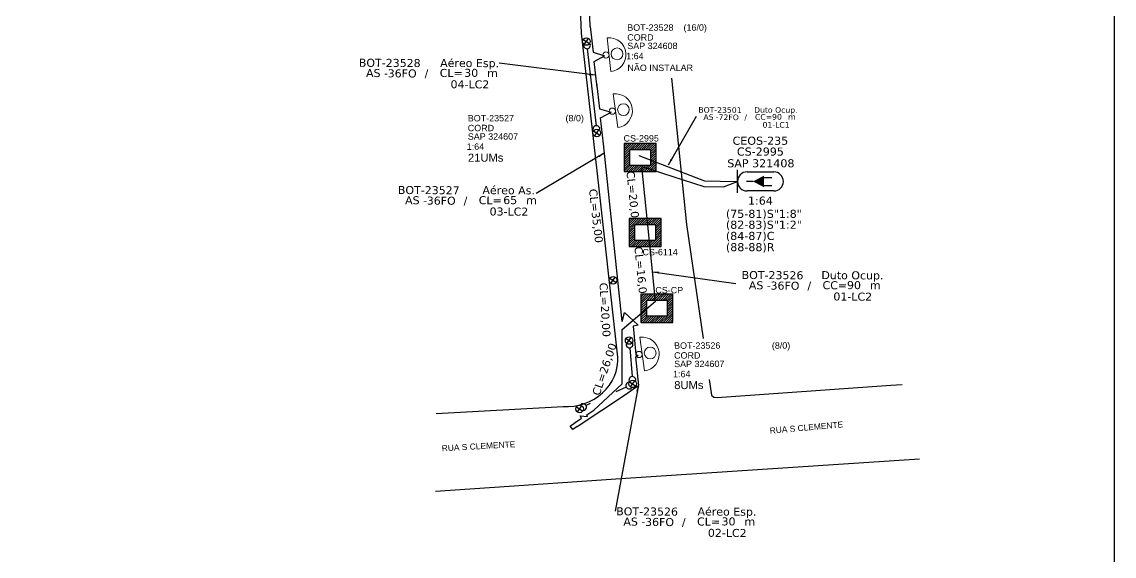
# Model space of a CAD drawing. Extents: x -4 to 837, y 1 to 595.
# Drawn here: x 496.7 to 837.2, y 209.7 to 376.3 of the extents above; entities that cross this region are included whole.
import ezdxf
from ezdxf.enums import TextEntityAlignment as Align

# ---------------------------------------------------------------- set-up
doc = ezdxf.new("R2010")
doc.units = 0
for name, color, linetype in [('10.1-Caixas Subterrâneas', 5, 'Continuous'), ('20.4-CEOS', 1, 'Continuous'), ('CAP a instalar', 1, 'Continuous'), ('celulas gpon', 7, 'Continuous'), ('label_cabos', 7, 'Continuous'), ('Postes Existentes NA', 1, 'Continuous'), ('QUADRA', 7, 'Continuous'), ('Subida Lateral', 5, 'Continuous')]:
    doc.layers.add(name, color=color, linetype=linetype)
for name, color, linetype, lineweight in [("20.0-LEGENDA DOS CDO'S", 1, 'Continuous', 0), ('20.2-CDO_POSTE', 1, 'Continuous', 5), ('20.6-CORDOALHA_SUPORTE', 7, 'Continuous', 25), ('Segmento Logradouro Texto', 5, 'Continuous', 0)]:
    doc.layers.add(name, color=color, linetype=linetype, lineweight=lineweight)
doc.styles.add('ARIAL', font='arial.ttf')
doc.styles.add('DIGICADE', font='arial.ttf')
doc.styles.add('siredit', font='verdana.ttf')
doc.linetypes.add('FENCELINE1', pattern='A,0.25,-0.1,[133,ltypeshp.shx,S=0.1,R=0,X=-0.1,Y=0],-0.1,1', length=1.45)
doc.dimstyles.new('CC', dxfattribs={"dimtxt": 0.8, "dimasz": 2, "dimexe": 0.18, "dimexo": 0.0625, "dimgap": 0.09, "dimtad": 0, "dimdec": 0, "dimrnd": 1, "dimzin": 0, "dimdsep": 46, "dimtxsty": 'siredit', "dimblk": 'NONE', "dimcen": 0, "dimse1": 1, "dimse2": 1, "dimsd1": 1, "dimsd2": 1, "dimclrt": 7, "dimadec": 0, "dimazin": 0, "dimtfac": 1, "dimtdec": 0, "dimtofl": 0, "dimtmove": 0, "dimatfit": 3, "dimfxl": 0, "dimtolj": 1, "dimtzin": 0, "dimarcsym": 0})

# ---------------------------------------------------------------- blocks, each defined once
blk = doc.blocks.new('*U113')
at = {"color": 10}
for points in [[(41172, 12883), (40951, 13058)], [(40974, 12860), (41149, 13081)]]:
    blk.add_lwpolyline(points, dxfattribs=at)
blk.add_circle((41062, 12971), 141, dxfattribs=at)
blk = doc.blocks.new('*X107')
at = {"color": 0, "linetype": 'Continuous'}
for p, q in [((-1.25, 0.34099), (-0.49099, 1.1)), ((-1.25, 0.517767), (-0.667767, 1.1)), ((-1.25, 0.694544), (-0.844544, 1.1)), ((-1.25, 0.87132), (-1.02132, 1.1)), ((-1.25, 1.048097), (-1.198097, 1.1)), ((-0.789214, 0.625), (-0.314214, 1.1)), ((-0.612437, 0.625), (-0.137437, 1.1)), ((-0.43566, 0.625), (0.03934, 1.1)), ((-0.258883, 0.625), (0.216117, 1.1)), ((-0.082107, 0.625), (0.392893, 1.1)), ((0.09467, 0.625), (0.56967, 1.1)), ((0.271447, 0.625), (0.746447, 1.1)), ((0.448223, 0.625), (0.923223, 1.1)), ((0.625, 0.625), (1.1, 1.1)), ((0.801777, 0.625), (1.25, 1.073223)), ((0.8035, 0.449947), (1.25, 0.896447)), ((-1.25, 0.164214), (-0.8035, 0.610714)), ((-1.25, -0.012563), (-0.8035, 0.433937)), ((-1.25, -0.18934), (-0.8035, 0.25716)), ((-1.25, -0.366117), (-0.8035, 0.080383)), ((0.8035, 0.27317), (1.25, 0.71967)), ((0.8035, 0.096393), (1.25, 0.542893)), ((0.8035, -0.080383), (1.25, 0.366117)), ((0.8035, -0.25716), (1.25, 0.18934)), ((0.8035, -0.433937), (1.25, 0.012563)), ((-1.25, -0.542893), (-0.8035, -0.096393)), ((-1.25, -0.71967), (-0.8035, -0.27317)), ((-1.25, -0.896447), (-0.8035, -0.449947)), ((-1.25, -1.073223), (-0.801777, -0.625)), ((-1.1, -1.1), (-0.625, -0.625)), ((-0.923223, -1.1), (-0.448223, -0.625)), ((-0.746447, -1.1), (-0.271447, -0.625)), ((-0.56967, -1.1), (-0.09467, -0.625)), ((-0.392893, -1.1), (0.082107, -0.625)), ((-0.216117, -1.1), (0.258883, -0.625)), ((-0.03934, -1.1), (0.43566, -0.625)), ((0.137437, -1.1), (0.612437, -0.625)), ((0.314214, -1.1), (0.789214, -0.625)), ((0.49099, -1.1), (1.25, -0.34099)), ((0.667767, -1.1), (1.25, -0.517767)), ((0.8035, -0.610714), (1.25, -0.164214)), ((0.844544, -1.1), (1.25, -0.694544)), ((1.02132, -1.1), (1.25, -0.87132)), ((1.198097, -1.1), (1.25, -1.048097))]:
    blk.add_line(p, q, dxfattribs=at)
blk = doc.blocks.new('CDOE_CT_POST_DESENHO')
at = {"color": 0}
blk.add_line((2.14, 0.39), (-2.11, 0.39), dxfattribs=at)
for centre, radius in [((0.01, 1.4), 0.733), ((0.01, 0), 0.393)]:
    blk.add_circle(centre, radius, dxfattribs=at)
blk.add_arc((0.01, 0.39), 2.12, 0, 180, dxfattribs=at)
blk = doc.blocks.new('Inst CDOE-8 CAIXA DIST OPT CDOE 48F_8D C_SPL OPTAP')
at = {"layer": "20.0-LEGENDA DOS CDO'S", "color": 0}
for tag, p, style, flags in [('ID_ATIVIDADE', (0.12, 6.47), 'ARIAL', 3), ('FATOR', (7.92, 6.47), 'ARIAL', 1), ('QTDE', (0.23, -0.97), 'DIGICADE', 3)]:
    blk.add_attdef(tag, p, '', height=0.8, rotation=0.118, dxfattribs=dict(at, style=style, flags=flags))
at = {"layer": "20.0-LEGENDA DOS CDO'S", "color": 0, "style": 'ARIAL'}
for tag, p, height in [('FID', (0.12, 5.25), 0.8), ('FIBRAS_UTILIZADAS', (2.38, 5.26), 0.8), ('CORDOALHA', (0.12, 4.02), 0.8), ('SAP', (0.12, 2.96), 0.8), ('1:XX', (-0.01, 1.7), 0.8), ('UMS', (0.14, 0.22), 1)]:
    blk.add_attdef(tag, p, '', height=height, rotation=0.118, dxfattribs=at)
blk = doc.blocks.new('CDOE_CT_POSTE')
at = {"layer": "20.0-LEGENDA DOS CDO'S", "color": 0, "style": 'ARIAL'}
for tag, p in [('CDO_N', (0.12, 5.25)), ('CORDOALHA', (0.12, 4.02)), ('SAP', (0.12, 2.96)), ('1:XX', (0.14, 1.23)), ('UMS', (0.14, 0.22))]:
    blk.add_attdef(tag, p, '', height=0.68, rotation=0.118, dxfattribs=at)
blk.add_attdef('FIBRAS_UTILIZADAS', text='', height=0.68, rotation=0.118, dxfattribs=at).set_placement((7.83, 5.26), align=Align.CENTER)
blk = doc.blocks.new('Inst CB DT OCUP CFOA-SM-AS-80-TS-72')
at = {"layer": 'label_cabos', "color": 0, "style": 'siredit'}
for tag, flags, p in [('ID_ATIVIDADE', 3, (1.31, 2.67)), ('FATOR', 1, (11.56, 2.55))]:
    blk.add_attdef(tag, text='', height=1, rotation=359.69, dxfattribs=dict(at, flags=flags)).set_placement(p, align=Align.MIDDLE_CENTER)
for tag, p in [('TIPO_CABO', (1.76, 0)), ('DESTINO_CABO', (3.13, 1.26)), ('CABO', (4.69, -0.05)), ('/', (7.71, -0.05)), ('LANCE', (10.91, 0)), ('TIPO_CABO', (13.11, 1.24)), ('UND', (15.96, 0)), ('FID', (13.15, -1.41))]:
    blk.add_attdef(tag, text='', height=1, rotation=359.69, dxfattribs=at).set_placement(p, align=Align.MIDDLE_CENTER)
blk.add_attdef('QTDE', (12.43, -0.47), '', height=1, rotation=359.69, dxfattribs=at)
blk = doc.blocks.new('_None')
blk = doc.blocks.new('Inst CB DT OCUP CFOA-SM-AS-80-TS-36')
at = {"layer": 'label_cabos', "color": 0, "style": 'siredit'}
for tag, flags, p in [('ID_ATIVIDADE', 3, (1.31, 2.67)), ('FATOR', 1, (11.56, 2.55))]:
    blk.add_attdef(tag, text='', height=1, rotation=359.69, dxfattribs=dict(at, flags=flags)).set_placement(p, align=Align.MIDDLE_CENTER)
for tag, p in [('DESTINO_CABO', (3.13, 1.26)), ('TIPO_CABO', (13.11, 1.24)), ('TIPO_CABO', (1.76, 0)), ('CABO', (4.69, -0.05)), ('/', (7.71, -0.05)), ('LANCE', (10.91, 0)), ('UND', (15.96, 0)), ('FID', (13.15, -1.41))]:
    blk.add_attdef(tag, text='', height=1, rotation=359.69, dxfattribs=at).set_placement(p, align=Align.MIDDLE_CENTER)
blk.add_attdef('QTDE', (12.43, -0.47), '', height=1, rotation=359.69, dxfattribs=at)
blk = doc.blocks.new('Inst CB ESP CFOA-SM-AS-80-TS-36')
at = {"layer": 'label_cabos', "color": 0, "style": 'siredit'}
for tag, flags, p in [('ID_ATIVIDADE', 3, (1.31, 2.67)), ('FATOR', 1, (11.56, 2.55))]:
    blk.add_attdef(tag, text='', height=1, rotation=359.69, dxfattribs=dict(at, flags=flags)).set_placement(p, align=Align.MIDDLE_CENTER)
for tag, p in [('DESTINO_CABO', (3.13, 1.26)), ('TIPO_CABO', (13.11, 1.24)), ('TIPO_CABO', (1.76, 0)), ('CABO', (4.69, -0.05)), ('/', (7.71, -0.05)), ('LANCE', (10.81, 0)), ('UND', (15.96, 0)), ('FID', (13.15, -1.41))]:
    blk.add_attdef(tag, text='', height=1, rotation=359.69, dxfattribs=at).set_placement(p, align=Align.MIDDLE_CENTER)
blk.add_attdef('QTDE', (12.43, -0.47), '', height=1, rotation=359.69, dxfattribs=at)
blk = doc.blocks.new('Inst CB AS CFOA-SM-AS-80-TS-36')
at = {"layer": 'label_cabos', "color": 0, "style": 'siredit'}
for tag, flags, p in [('ID_ATIVIDADE', 3, (1.31, 2.67)), ('FATOR', 1, (11.56, 2.55))]:
    blk.add_attdef(tag, text='', height=1, rotation=359.69, dxfattribs=dict(at, flags=flags)).set_placement(p, align=Align.MIDDLE_CENTER)
for tag, p in [('DESTINO_CABO', (3.13, 1.26)), ('TIPO_CABO', (13.11, 1.24)), ('TIPO_CABO', (1.76, 0)), ('CABO', (4.69, -0.05)), ('/', (7.71, -0.05)), ('LANCE', (10.81, 0)), ('UND', (15.96, 0)), ('FID', (13.15, -1.41))]:
    blk.add_attdef(tag, text='', height=1, rotation=359.69, dxfattribs=at).set_placement(p, align=Align.MIDDLE_CENTER)
blk.add_attdef('QTDE', (12.43, -0.47), '', height=1, rotation=359.69, dxfattribs=at)
blk = doc.blocks.new('*U118')
at = {"layer": '20.4-CEOS', "color": 7, "style": 'siredit'}
for tag, p in [('FIBRAS_SPLITTER', (0, 0)), ('FIBRAS_TOP_C', (0, -4.13)), ('RESERVA_FINAIS', (0, -5.46))]:
    blk.add_attdef(tag, p, '', height=1.01, dxfattribs=at)
for tag, p, flags in [('ID_ATIVIDADE', (0, -6.77), 3), ('FATOR', (0, -8.09), 1), ('QTDE', (0, -9.4), 1), ('FID', (0, -10.71), 1)]:
    blk.add_attdef(tag, p, '', height=1.01, dxfattribs=dict(at, flags=flags))
blk = doc.blocks.new('*U116')
at = {"layer": '20.4-CEOS', "color": 7, "style": 'siredit'}
blk.add_attdef('FIBRAS_SPLITTER', (0, 0), '', height=1.01, dxfattribs=at)
for tag, p, flags in [('ID_ATIVIDADE', (0, -1.48), 3), ('FATOR', (0, -2.79), 1), ('QTDE', (0, -4.11), 1), ('FID', (0, -5.42), 1)]:
    blk.add_attdef(tag, p, '', height=1.01, dxfattribs=dict(at, flags=flags))

msp = doc.modelspace()

# ---------------------------------------------------------------- linework, layer by layer
at = {"color": 7}
msp.add_lwpolyline([(-3.83, 595.26), (837.17, 595.26), (837.17, 1.26), (-3.83, 1.26)], close=True, dxfattribs=at)
msp.add_lwpolyline([(625.82, 254.23), (665.45, 256.35), (667.13, 256.33), (668.81, 256.49), (670.47, 256.81), (672.07, 257.29), (673.61, 257.91), (675.08, 258.69), (676.45, 259.6), (677.72, 260.65), (678.85, 261.79), (679.84, 263.05), (680.7, 264.4), (681.39, 265.83), (681.92, 267.32), (682.28, 268.84), (682.46, 270.38), (682.48, 271.75), (676.05, 329.79), (671.11, 372.75), (669.37, 415.54)])
at = {"layer": '10.1-Caixas Subterrâneas', "color": 30}
for p, q in [((684.45, 338.36), (684.45, 329.58)), ((694.42, 338.36), (684.45, 338.36)), ((694.42, 329.58), (694.42, 338.36)), ((686.23, 336.46), (686.23, 336.46)), ((686.23, 331.47), (686.23, 336.46)), ((686.23, 336.46), (692.64, 336.46)), ((692.64, 336.46), (692.64, 331.47)), ((692.64, 331.47), (686.23, 331.47)), ((684.45, 329.58), (694.42, 329.58)), ((686, 315.01), (686, 306.23)), ((695.97, 315.01), (686, 315.01)), ((695.97, 306.23), (695.97, 315.01)), ((687.78, 313.12), (687.78, 313.12)), ((687.78, 308.13), (687.78, 313.12)), ((687.78, 313.12), (694.19, 313.12)), ((694.19, 313.12), (694.19, 308.13)), ((694.19, 308.13), (687.78, 308.13)), ((686, 306.23), (695.97, 306.23)), ((689.68, 291.36), (689.68, 282.59)), ((699.66, 291.36), (689.68, 291.36)), ((691.46, 289.47), (691.46, 289.47)), ((691.46, 284.48), (691.46, 289.47)), ((691.46, 289.47), (697.87, 289.47)), ((697.87, 289.47), (697.87, 284.48)), ((699.66, 282.59), (699.66, 291.36)), ((689.68, 282.59), (699.66, 282.59)), ((697.87, 284.48), (691.46, 284.48))]:
    msp.add_line(p, q, dxfattribs=at)
at = {"layer": '20.4-CEOS', "color": 7}
for p, q in [((722.74, 329.5), (731.09, 329.5)), ((731.09, 323.56), (722.74, 323.56))]:
    msp.add_line(p, q, dxfattribs=at)
for points in [[(719.77, 322.94), (719.77, 330.12)], [(727.9, 327.71), (730.44, 327.71)], [(724.61, 326.53), (722.61, 326.53)], [(727.9, 325.24), (730.44, 325.24)]]:
    msp.add_lwpolyline(points, dxfattribs=at)
msp.add_lwpolyline([(724.61, 326.53, 0, 3.67, 0), (728.06, 326.53, 3.67, 3.67, 0)], format="xyseb", dxfattribs=at)
for centre, start, end in [((722.74, 326.53), 90, 270), ((731.09, 326.53), 270, 90)]:
    msp.add_arc(centre, 2.97, start, end, dxfattribs=at)
at = {"layer": '20.6-CORDOALHA_SUPORTE'}
for p, q in [((672.92, 367.91), (675.71, 343.89)), ((686.19, 274.69), (686.94, 265.67)), ((685.09, 262.42), (681.89, 260.95)), ((673.89, 257.26), (672.56, 256.64))]:
    msp.add_line(p, q, dxfattribs=at)
for centre, start, end in [((672.83, 368.99), 172.9801, 16.6942), ((675.8, 342.82), 352.9801, 196.6942), ((686.1, 275.76), 172.9801, 16.6942), ((687.03, 264.6), 352.9801, 196.6942), ((686.05, 262.92), 105.4332, 309.1472), ((671.6, 256.15), 285.4332, 129.1472)]:
    msp.add_arc(centre, 1.08, start, end, dxfattribs=at)
at = {"layer": 'CAP a instalar', "color": 7, "linetype": 'FENCELINE1', "ltscale": 5}
for p, q in [((673.87, 374.86), (672.37, 413.13)), ((673.87, 374.86), (674.77, 366.78)), ((674.77, 366.78), (678.36, 365.74)), ((675.08, 363.93), (678.36, 365.74)), ((675.98, 355.85), (675.08, 363.93)), ((675.87, 357.27), (676.76, 349.2)), ((676.76, 349.2), (680.36, 348.15)), ((677.08, 346.34), (680.36, 348.15)), ((677.98, 338.27), (677.08, 346.34)), ((683.78, 282.9), (677.98, 338.27)), ((683.78, 282.9), (684.51, 285.71)), ((684.51, 285.71), (688.79, 281.73)), ((688.79, 281.73), (687.27, 281.41)), ((687.27, 281.41), (688.03, 272.53)), ((688.03, 272.53), (688.85, 272.28)), ((688.1, 271.86), (688.85, 272.28)), ((688.98, 262.93), (688.1, 271.86)), ((687.18, 261.73), (688.98, 262.93)), ((669.76, 250.09), (685.16, 260.35)), ((685.16, 260.35), (687.18, 261.73)), ((667.58, 250.28), (669.21, 251.36)), ((668.41, 249.23), (667.58, 250.28)), ((669.76, 250.09), (668.41, 249.23))]:
    msp.add_line(p, q, dxfattribs=at)
at = {"layer": 'CAP a instalar', "color": 7, "ltscale": 5}
for p, q in [((688.97, 334.61), (709.49, 326.76)), ((692.21, 308.87), (689.96, 331.15)), ((689.96, 331.15), (709.27, 324.91)), ((709.27, 324.91), (715.43, 324.87)), ((709.49, 326.76), (719.23, 326.53)), ((715.43, 324.87), (719.77, 326.53)), ((719.23, 326.53), (719.77, 326.53)), ((694.19, 289.22), (692.21, 308.87)), ((683.86, 280.36), (694.19, 289.22)), ((683.86, 263.48), (683.86, 280.36)), ((674.98, 255.21), (683.86, 263.48))]:
    msp.add_line(p, q, dxfattribs=at)
at = {"layer": 'QUADRA'}
for points in [[(699.18, 358.77), (703.85, 313.07), (709.09, 277.52)], [(710.97, 264.79), (711.69, 259.92), (712.37, 259.32), (713.38, 259.13), (767.51, 262.97), (771.13, 263.27)], [(776.54, 239.93), (683.4, 233.84), (648.61, 231.44), (625.59, 229.85)], [(776.54, 239.93), (683.4, 233.84), (648.61, 231.44), (625.59, 229.85)]]:
    msp.add_lwpolyline(points, dxfattribs=at)
at = {"layer": 'Subida Lateral', "color": 7}
for p, q in [((669.21, 251.36), (671.18, 252.68)), ((671.18, 252.68), (670.73, 253.48)), ((670.73, 253.48), (672.98, 253.23)), ((672.79, 253.73), (674.98, 255.21)), ((672.98, 253.23), (672.79, 253.73))]:
    msp.add_line(p, q, dxfattribs=at)

# ---------------------------------------------------------------- block references
at = {"layer": '10.1-Caixas Subterrâneas', "color": 30, "xscale": 3.990281886550229, "yscale": 3.990281886550229, "zscale": 7.980563773100458, "rotation": 180.0000000000625}
for p in [(689.43, 333.97), (690.98, 310.62), (694.67, 286.97)]:
    msp.add_blockref('*X107', p, dxfattribs=at)
at = {"layer": "20.0-LEGENDA DOS CDO'S", "color": 252}
ref = msp.add_blockref('CDOE_CT_POSTE', (685.11, 360.39), dxfattribs=dict(at, xscale=2.49558297860937, yscale=2.49558297860937, zscale=2.49558297860937))
ref.add_attrib('CDO_N', 'BOT-23528', (685.41, 373.49), dxfattribs={"color": 0, "height": 1.996, "rotation": 0.118, "style": 'ARIAL'})
ref.add_attrib('CORDOALHA', 'CORD', (685.41, 370.43), dxfattribs={"color": 0, "height": 1.996, "rotation": 0.118, "style": 'ARIAL'})
ref.add_attrib('SAP', 'SAP 324608', (685.42, 367.78), dxfattribs={"color": 0, "height": 1.996, "rotation": 0.118, "style": 'ARIAL'})
ref.add_attrib('1:XX', '1:64', (685.08, 364.63), dxfattribs={"color": 0, "height": 1.996, "rotation": 0.118, "style": 'ARIAL'})
ref.add_attrib('UMS', 'NÃO INSTALAR', (685.46, 360.93), dxfattribs={"color": 0, "height": 1.9965, "rotation": 0.118, "style": 'ARIAL'})
ref.add_attrib('FIBRAS_UTILIZADAS', '     (16/0)', dxfattribs={"color": 0, "height": 1.9965, "rotation": 0.118, "style": 'ARIAL'}).set_placement((704.65, 373.53), align=Align.CENTER)
at = {"layer": "20.0-LEGENDA DOS CDO'S", "color": 7, "lineweight": 0}
ref = msp.add_blockref('Inst CDOE-8 CAIXA DIST OPT CDOE 48F_8D C_SPL OPTAP', (635.4, 332.14), dxfattribs=dict(at, xscale=2.49558297860937, yscale=2.49558297860937, zscale=2.49558297860937))
ref.add_attrib('FID', 'BOT-23527', (635.7, 345.23), dxfattribs={"color": 0, "height": 1.996, "rotation": 0.118, "style": 'ARIAL'})
ref.add_attrib('CORDOALHA', 'CORD', (635.7, 342.18), dxfattribs={"color": 0, "height": 1.996, "rotation": 0.118, "style": 'ARIAL'})
ref.add_attrib('SAP', 'SAP 324607', (635.71, 339.53), dxfattribs={"color": 0, "height": 1.996, "rotation": 0.118, "style": 'ARIAL'})
ref.add_attrib('1:XX', '1:64', (635.37, 336.38), dxfattribs={"color": 0, "height": 1.996, "rotation": 0.118, "style": 'ARIAL'})
ref.add_attrib('UMS', '21UMs', (635.75, 332.68), dxfattribs={"color": 0, "height": 2.496, "rotation": 0.118, "style": 'ARIAL'})
ref.add_attrib('FIBRAS_UTILIZADAS', '(8/0)', dxfattribs={"color": 0, "height": 1.996, "rotation": 0.118, "style": 'ARIAL'}).set_placement((669.03, 345.27), align=Align.CENTER)
ref = msp.add_blockref('Inst CDOE-8 CAIXA DIST OPT CDOE 48F_8D C_SPL OPTAP', (699.71, 261.25), dxfattribs=dict(at, xscale=2.49558297860937, yscale=2.49558297860937, zscale=2.49558297860937))
ref.add_attrib('FID', 'BOT-23526', (700.01, 274.35), dxfattribs={"color": 0, "height": 1.996, "rotation": 0.118, "style": 'ARIAL'})
ref.add_attrib('CORDOALHA', 'CORD', (700.01, 271.29), dxfattribs={"color": 0, "height": 1.996, "rotation": 0.118, "style": 'ARIAL'})
ref.add_attrib('SAP', 'SAP 324607', (700.02, 268.64), dxfattribs={"color": 0, "height": 1.996, "rotation": 0.118, "style": 'ARIAL'})
ref.add_attrib('1:XX', '1:64', (699.68, 265.49), dxfattribs={"color": 0, "height": 1.996, "rotation": 0.118, "style": 'ARIAL'})
ref.add_attrib('UMS', '8UMs', (700.06, 261.79), dxfattribs={"color": 0, "height": 2.496, "rotation": 0.118, "style": 'ARIAL'})
ref.add_attrib('FIBRAS_UTILIZADAS', '(8/0)', dxfattribs={"color": 0, "height": 1.996, "rotation": 0.118, "style": 'ARIAL'}).set_placement((733.35, 274.39), align=Align.CENTER)
at = {"layer": '20.2-CDO_POSTE', "color": 8, "xscale": -2.495582978609367, "yscale": 2.49558297860937, "zscale": 2.495582978609369, "rotation": 275.8703583839682}
msp.add_blockref('CDOE_CT_POST_DESENHO', (678.76, 365.92), dxfattribs=at)
at = {"layer": '20.2-CDO_POSTE', "color": 7, "xscale": -2.495582978609369, "yscale": 2.495582978609369, "zscale": 2.49558297860937, "rotation": 277.7019938570469}
for p in [(680.75, 348.42), (689.1, 272.55)]:
    msp.add_blockref('CDOE_CT_POST_DESENHO', p, dxfattribs=at)
at = {"layer": '20.4-CEOS', "color": 0, "lineweight": 0}
ref = msp.add_blockref('*U118', (716.15, 315.18), dxfattribs=dict(at, xscale=2.49558297860937, yscale=2.49558297860937, zscale=2.49558297860937))
ref.add_attrib('FIBRAS_SPLITTER', '(75-81)S"1:8"', (716.15, 315.18), dxfattribs={"color": 7, "height": 2.5197, "style": 'siredit'})
ref.add_attrib('FIBRAS_TOP_C', '(84-87)C', (716.15, 308.29), dxfattribs={"color": 7, "height": 2.52, "style": 'siredit'})
ref.add_attrib('RESERVA_FINAIS', '(88-88)R', (716.15, 304.79), dxfattribs={"color": 7, "height": 2.52, "style": 'siredit'})
at = {"layer": '20.4-CEOS', "color": 0, "lineweight": 0, "xscale": 2.49558297860937, "yscale": 2.49558297860937, "zscale": 2.49558297860937}
msp.add_blockref('*U116', (716.15, 311.78), dxfattribs=at).add_auto_attribs({'FIBRAS_SPLITTER': '(82-83)S"1:2"'})
at = {"layer": 'label_cabos', "color": 0, "lineweight": 0}
ref = msp.add_blockref('Inst CB ESP CFOA-SM-AS-80-TS-36', (603.56, 360.33), dxfattribs=dict(at, xscale=2.49558297860937, yscale=2.49558297860937, zscale=2.49558297860937))
ref.add_attrib('DESTINO_CABO', 'BOT-23528', dxfattribs={"color": 0, "height": 2.496, "rotation": 359.69, "style": 'siredit'}).set_placement((611.38, 363.49), align=Align.MIDDLE_CENTER)
ref.add_attrib('TIPO_CABO', 'Aéreo Esp.', dxfattribs={"color": 0, "height": 2.496, "rotation": 359.69, "style": 'siredit'}).set_placement((636.27, 363.44), align=Align.MIDDLE_CENTER)
ref.add_attrib('CABO', '36FO', dxfattribs={"color": 0, "height": 2.496, "rotation": 359.69, "style": 'siredit'}).set_placement((615.25, 360.21), align=Align.MIDDLE_CENTER)
ref.add_attrib('/', '/', dxfattribs={"color": 0, "height": 2.5, "rotation": 359.69, "style": 'siredit'}).set_placement((622.81, 360.21), align=Align.MIDDLE_CENTER)
ref.add_attrib('TIPO_CABO', 'AS - ', dxfattribs={"color": 0, "height": 2.496, "rotation": 359.69, "style": 'siredit'}).set_placement((607.96, 360.32), align=Align.MIDDLE_CENTER)
ref.add_attrib('FID', '04-LC2', dxfattribs={"color": 0, "height": 2.496, "rotation": 359.69, "style": 'siredit'}).set_placement((636.37, 356.81), align=Align.MIDDLE_CENTER)
ref.add_attrib('LANCE', 'CL=', dxfattribs={"color": 0, "height": 2.496, "rotation": 359.69, "style": 'siredit'}).set_placement((630.54, 360.34), align=Align.MIDDLE_CENTER)
ref.add_attrib('QTDE', '30', (634.58, 359.15), dxfattribs={"color": 0, "height": 2.496, "rotation": 359.69, "style": 'siredit'})
ref.add_attrib('UND', 'm', dxfattribs={"color": 0, "height": 2.5, "rotation": 359.69, "style": 'siredit'}).set_placement((643.4, 360.34), align=Align.MIDDLE_CENTER)
at = {"layer": 'label_cabos'}
ref = msp.add_blockref('Inst CB DT OCUP CFOA-SM-AS-80-TS-72', (708.84, 346.59), dxfattribs=dict(at, xscale=1.745524254291916, yscale=1.745524254291916, zscale=1.745524254291916, rotation=0.1315642785740554))
ref.add_attrib('DESTINO_CABO', 'BOT-23501', dxfattribs={"color": 0, "height": 1.746, "rotation": 359.8216, "style": 'siredit'}).set_placement((714.31, 348.81), align=Align.MIDDLE_CENTER)
ref.add_attrib('CABO', '72FO', dxfattribs={"color": 0, "height": 1.746, "rotation": 359.8216, "style": 'siredit'}).set_placement((717.02, 346.52), align=Align.MIDDLE_CENTER)
ref.add_attrib('TIPO_CABO', 'Duto Ocup.', dxfattribs={"color": 0, "height": 1.746, "rotation": 359.8216, "style": 'siredit'}).set_placement((731.72, 348.82), align=Align.MIDDLE_CENTER)
ref.add_attrib('/', '/', dxfattribs={"color": 0, "height": 1.75, "rotation": 359.8216, "style": 'siredit'}).set_placement((722.31, 346.53), align=Align.MIDDLE_CENTER)
ref.add_attrib('TIPO_CABO', 'AS - ', dxfattribs={"color": 0, "height": 1.746, "rotation": 359.8216, "style": 'siredit'}).set_placement((711.92, 346.59), align=Align.MIDDLE_CENTER)
ref.add_attrib('FID', '01-LC1', dxfattribs={"color": 0, "height": 1.746, "rotation": 359.8216, "style": 'siredit'}).set_placement((731.8, 344.18), align=Align.MIDDLE_CENTER)
ref.add_attrib('LANCE', 'CC=', dxfattribs={"color": 0, "height": 1.746, "rotation": 359.8216, "style": 'siredit'}).set_placement((727.89, 346.64), align=Align.MIDDLE_CENTER)
ref.add_attrib('QTDE', '90', (730.54, 345.81), dxfattribs={"color": 0, "height": 1.746, "rotation": 359.8216, "style": 'siredit'})
ref.add_attrib('UND', 'm', dxfattribs={"color": 0, "height": 1.75, "rotation": 359.8216, "style": 'siredit'}).set_placement((736.71, 346.66), align=Align.MIDDLE_CENTER)
at = {"layer": 'label_cabos', "color": 0, "lineweight": 0}
ref = msp.add_blockref('Inst CB AS CFOA-SM-AS-80-TS-36', (615.73, 320.67), dxfattribs=dict(at, xscale=2.49558297860937, yscale=2.49558297860937, zscale=2.49558297860937))
ref.add_attrib('DESTINO_CABO', 'BOT-23527', dxfattribs={"color": 0, "height": 2.496, "rotation": 359.69, "style": 'siredit'}).set_placement((623.54, 323.82), align=Align.MIDDLE_CENTER)
ref.add_attrib('TIPO_CABO', 'Aéreo As.', dxfattribs={"color": 0, "height": 2.496, "rotation": 359.69, "style": 'siredit'}).set_placement((648.44, 323.78), align=Align.MIDDLE_CENTER)
ref.add_attrib('CABO', '36FO', dxfattribs={"color": 0, "height": 2.496, "rotation": 359.69, "style": 'siredit'}).set_placement((627.42, 320.54), align=Align.MIDDLE_CENTER)
ref.add_attrib('/', '/', dxfattribs={"color": 0, "height": 2.5, "rotation": 359.69, "style": 'siredit'}).set_placement((634.98, 320.54), align=Align.MIDDLE_CENTER)
ref.add_attrib('TIPO_CABO', 'AS - ', dxfattribs={"color": 0, "height": 2.496, "rotation": 359.69, "style": 'siredit'}).set_placement((620.13, 320.66), align=Align.MIDDLE_CENTER)
ref.add_attrib('FID', '03-LC2', dxfattribs={"color": 0, "height": 2.496, "rotation": 359.69, "style": 'siredit'}).set_placement((648.54, 317.14), align=Align.MIDDLE_CENTER)
ref.add_attrib('LANCE', 'CL=', dxfattribs={"color": 0, "height": 2.496, "rotation": 359.69, "style": 'siredit'}).set_placement((642.7, 320.67), align=Align.MIDDLE_CENTER)
ref.add_attrib('QTDE', '65', (646.75, 319.48), dxfattribs={"color": 0, "height": 2.496, "rotation": 359.69, "style": 'siredit'})
ref.add_attrib('UND', 'm', dxfattribs={"color": 0, "height": 2.5, "rotation": 359.69, "style": 'siredit'}).set_placement((655.57, 320.67), align=Align.MIDDLE_CENTER)
ref = msp.add_blockref('Inst CB DT OCUP CFOA-SM-AS-80-TS-36', (722.88, 294.17), dxfattribs=dict(at, xscale=2.49558297860937, yscale=2.49558297860937, zscale=2.49558297860937))
ref.add_attrib('DESTINO_CABO', 'BOT-23526', dxfattribs={"color": 0, "height": 2.496, "rotation": 359.69, "style": 'siredit'}).set_placement((730.69, 297.32), align=Align.MIDDLE_CENTER)
ref.add_attrib('CABO', '36FO', dxfattribs={"color": 0, "height": 2.496, "rotation": 359.69, "style": 'siredit'}).set_placement((734.57, 294.04), align=Align.MIDDLE_CENTER)
ref.add_attrib('TIPO_CABO', 'Duto Ocup.', dxfattribs={"color": 0, "height": 2.496, "rotation": 359.69, "style": 'siredit'}).set_placement((755.59, 297.27), align=Align.MIDDLE_CENTER)
ref.add_attrib('/', '/', dxfattribs={"color": 0, "height": 2.5, "rotation": 359.69, "style": 'siredit'}).set_placement((742.13, 294.04), align=Align.MIDDLE_CENTER)
ref.add_attrib('TIPO_CABO', 'AS - ', dxfattribs={"color": 0, "height": 2.496, "rotation": 359.69, "style": 'siredit'}).set_placement((727.27, 294.15), align=Align.MIDDLE_CENTER)
ref.add_attrib('FID', '01-LC2', dxfattribs={"color": 0, "height": 2.496, "rotation": 359.69, "style": 'siredit'}).set_placement((755.69, 290.64), align=Align.MIDDLE_CENTER)
ref.add_attrib('LANCE', 'CC=', dxfattribs={"color": 0, "height": 2.496, "rotation": 359.69, "style": 'siredit'}).set_placement((750.1, 294.17), align=Align.MIDDLE_CENTER)
ref.add_attrib('QTDE', '90', (753.89, 292.98), dxfattribs={"color": 0, "height": 2.496, "rotation": 359.69, "style": 'siredit'})
ref.add_attrib('UND', 'm', dxfattribs={"color": 0, "height": 2.5, "rotation": 359.69, "style": 'siredit'}).set_placement((762.72, 294.17), align=Align.MIDDLE_CENTER)
ref = msp.add_blockref('Inst CB ESP CFOA-SM-AS-80-TS-36', (683.77, 220.49), dxfattribs=dict(at, xscale=2.49558297860937, yscale=2.49558297860937, zscale=2.49558297860937))
ref.add_attrib('DESTINO_CABO', 'BOT-23526', dxfattribs={"color": 0, "height": 2.496, "rotation": 359.69, "style": 'siredit'}).set_placement((691.59, 223.64), align=Align.MIDDLE_CENTER)
ref.add_attrib('TIPO_CABO', 'Aéreo Esp.', dxfattribs={"color": 0, "height": 2.496, "rotation": 359.69, "style": 'siredit'}).set_placement((716.49, 223.6), align=Align.MIDDLE_CENTER)
ref.add_attrib('CABO', '36FO', dxfattribs={"color": 0, "height": 2.496, "rotation": 359.69, "style": 'siredit'}).set_placement((695.47, 220.36), align=Align.MIDDLE_CENTER)
ref.add_attrib('/', '/', dxfattribs={"color": 0, "height": 2.5, "rotation": 359.69, "style": 'siredit'}).set_placement((703.02, 220.36), align=Align.MIDDLE_CENTER)
ref.add_attrib('TIPO_CABO', 'AS - ', dxfattribs={"color": 0, "height": 2.496, "rotation": 359.69, "style": 'siredit'}).set_placement((688.17, 220.48), align=Align.MIDDLE_CENTER)
ref.add_attrib('FID', '02-LC2', dxfattribs={"color": 0, "height": 2.496, "rotation": 359.69, "style": 'siredit'}).set_placement((716.58, 216.96), align=Align.MIDDLE_CENTER)
ref.add_attrib('LANCE', 'CL=', dxfattribs={"color": 0, "height": 2.496, "rotation": 359.69, "style": 'siredit'}).set_placement((710.75, 220.5), align=Align.MIDDLE_CENTER)
ref.add_attrib('QTDE', '30', (714.79, 219.31), dxfattribs={"color": 0, "height": 2.496, "rotation": 359.69, "style": 'siredit'})
ref.add_attrib('UND', 'm', dxfattribs={"color": 0, "height": 2.5, "rotation": 359.69, "style": 'siredit'}).set_placement((723.61, 220.5), align=Align.MIDDLE_CENTER)
at = {"layer": 'Postes Existentes NA', "xscale": 0.008364826274237461, "yscale": 0.008364826274237461, "zscale": 0.008364826274237461, "rotation": 273.6827927550193}
for p in [(542.34, 705.95), (545.55, 677.43), (550.65, 631.5), (555.66, 612.73), (556.78, 599.22), (540.21, 591.42)]:
    msp.add_blockref('*U113', p, dxfattribs=at)

# ---------------------------------------------------------------- texts
at = {"layer": '10.1-Caixas Subterrâneas', "color": 30, "style": 'ARIAL'}
for s, p in [('CS-2995', (684.26, 338.97)), ('CS-6114', (690.16, 303.5)), ('CS-CP', (694.16, 291.64))]:
    msp.add_text(s, height=1.996, dxfattribs=at).set_placement(p)
at = {"layer": '20.4-CEOS', "color": 7, "style": 'siredit'}
for s, p in [('CEOS-235', (726.91, 340.49)), ('CS-2995', (726.91, 337.11)), ('SAP 321408', (727.05, 333.45)), ('1:64', (726.91, 321.82))]:
    msp.add_text(s, height=2.52, dxfattribs=at).set_placement(p, align=Align.TOP_CENTER)
at = {"layer": 'celulas gpon', "color": 3, "style": 'siredit'}
for s, rotation, p in [('CL=20,0', 275.7722, (685.16, 329.7)), ('CL=35,00', 276.6047, (673.46, 324.08)), ('CL=16,0', 275.7722, (687.61, 306.14)), ('CL=20,00', 273.4491, (676.74, 294.91)), ('CL=26,00', 71.4164, (676.74, 259.55))]:
    msp.add_text(s, height=2.496, rotation=rotation, dxfattribs=at).set_placement(p)
at = {"layer": 'Segmento Logradouro Texto', "linetype": 'Continuous', "char_height": 1.8717, "width": 23.4765, "attachment_point": 1, "style": 'DIGICADE'}
for insert, rotation in [((729.74, 249.74), 5.0179), ((627.54, 244.27), 3.2388)]:
    msp.add_mtext('\\fArial|b0|i0|c0|p34;\\W1.0000000000;\\T1.0000000000;\\o\\lRUA S CLEMENTE', dxfattribs=dict(at, insert=insert, rotation=rotation))

# ---------------------------------------------------------------- leaders
at = {"layer": 'label_cabos'}
for points in [[(675.52, 359.68), (645.47, 363.44)], [(698.22, 331.71), (707, 346.92)], [(678.26, 335.34), (656.97, 322.73)], [(693.28, 298.37), (719.28, 294.76)], [(688.88, 263.07), (681.67, 223.77)]]:
    msp.add_leader(points, dimstyle='CC', override={"dimgap": 0.09, "dimtad": 0}, dxfattribs=at)

doc.saveas('drawing.dxf')
